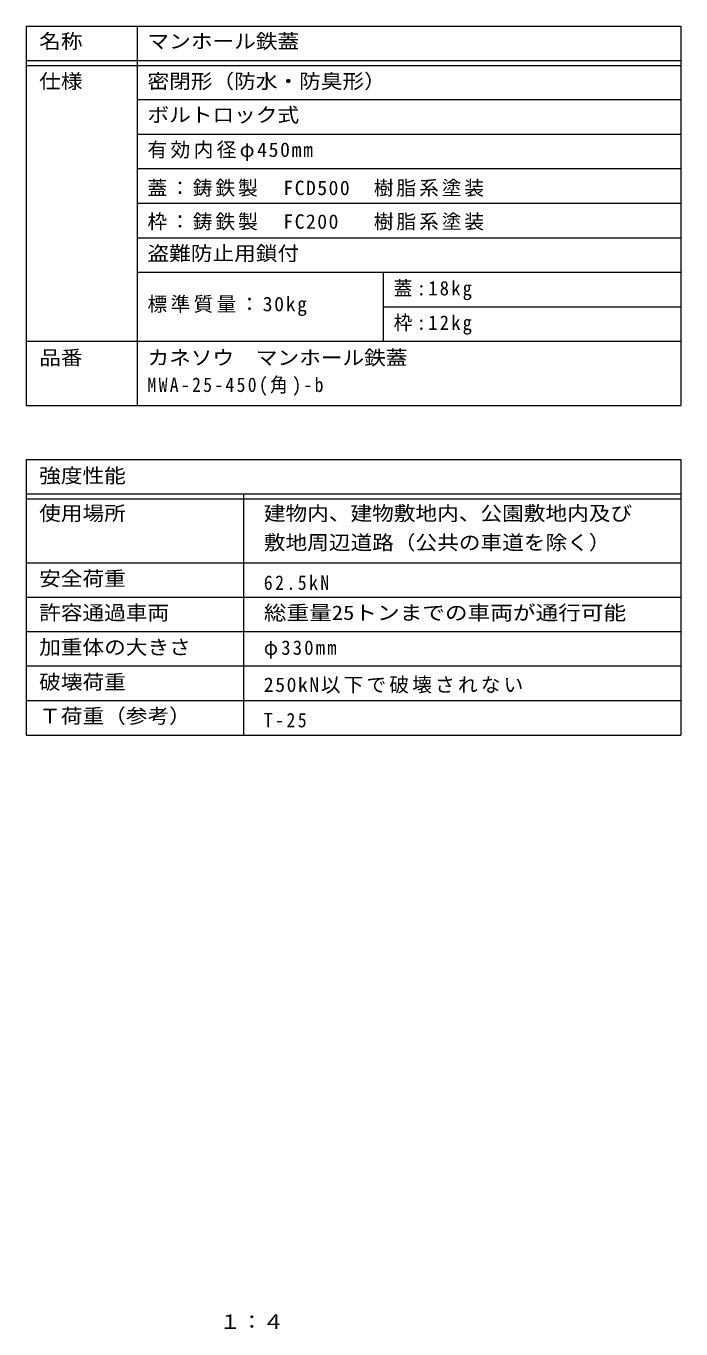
# Model space of a CAD drawing. Units: millimetres on the paper, enlarged 4 times. Extents: x -688 to 760, y -541 to 534.
# Drawn here: x 228 to 760, y -530 to 529 of the extents above; entities that cross this region are included whole.
import ezdxf
from ezdxf.enums import TextEntityAlignment as Align

# ---------------------------------------------------------------- set-up
doc = ezdxf.new("R2010")
doc.units = ezdxf.units.MM
doc.header["$LTSCALE"] = 4
doc.layers.add('F-5_F-5ﾚｲﾔ', color=2, linetype='Continuous')
doc.layers.add('F-F_F-Fﾚｲﾔ', color=3, linetype='Continuous', lineweight=9)
doc.styles.add('ＭＳ ゴシック', font='')
doc.styles.get('ＭＳ ゴシック').set_extended_font_data('MS Gothic')

msp = doc.modelspace()

# ---------------------------------------------------------------- linework, layer by layer
at = {"layer": 'F-F_F-Fﾚｲﾔ', "color": 7}
for p, q in [((227.809, 528.8), (759.824, 528.8)), ((227.809, 528.8), (227.809, 220.608)), ((317.989, 528.8), (317.989, 220.608)), ((759.824, 528.8), (759.824, 220.608)), ((227.809, 500.8), (759.824, 500.8)), ((227.809, 496.8), (759.824, 496.8)), ((759.824, 468.8), (317.989, 468.8)), ((759.824, 440.8), (317.989, 440.8)), ((759.824, 412.8), (317.989, 412.8)), ((317.989, 384.8), (759.824, 384.8)), ((317.989, 356.801), (759.824, 356.801)), ((317.989, 328.801), (759.824, 328.801)), ((517.989, 328.801), (517.989, 272.8)), ((517.989, 300.801), (759.824, 300.801)), ((227.809, 272.8), (759.824, 272.8)), ((227.809, 220.608), (759.824, 220.608)), ((227.809, 176.801), (759.824, 176.801)), ((227.809, 176.801), (227.809, -47.199)), ((759.824, 176.801), (759.824, -47.199)), ((227.809, 148.801), (759.824, 148.801)), ((404.43, 148.801), (404.43, -47.199)), ((227.809, 144.801), (759.824, 144.801)), ((227.809, 92.801), (759.824, 92.801)), ((227.809, 64.801), (759.824, 64.801)), ((227.809, 36.801), (759.824, 36.801)), ((759.824, 8.801), (227.809, 8.801)), ((227.809, -19.199), (759.824, -19.199)), ((227.809, -47.199), (759.824, -47.199))]:
    msp.add_line(p, q, dxfattribs=at)

# ---------------------------------------------------------------- texts
at = {"layer": 'F-5_F-5ﾚｲﾔ', "style": 'ＭＳ ゴシック', "width": 1.1}
msp.add_text('１：４', height=11.73, dxfattribs=at).set_placement((384.8, -533.2), align=Align.BOTTOM_LEFT)
at = {"layer": 'F-F_F-Fﾚｲﾔ', "style": 'ＭＳ ゴシック'}
for s, width, p in [('名称', 1.1, (238.456, 507.091)), ('マンホール鉄蓋', 1.1, (326.454, 507.091)), ('仕様', 1.1, (238.456, 474.588)), ('密閉形（防水・防臭形）', 1.1, (326.454, 474.588)), ('ボルトロック式', 1.1, (326.454, 447.303)), ('盗難防止用鎖付', 1.1, (326.454, 334.775)), ('品番', 1.1, (238.456, 250.012)), ('カネソウ\u3000マンホール鉄蓋', 1.1, (326.454, 250.012)), ('強度性能', 1.1, (238.456, 154.156)), ('使用場所', 1.1, (238.456, 123.557)), ('建物内、建物敷地内、公園敷地内及び', 1.1, (420.964, 123.557)), ('敷地周辺道路（公共の車道を除く）', 1.1, (420.964, 99.848)), ('安全荷重', 1.1, (238.456, 70.573)), ('許容通過車両', 1.1, (238.456, 42.79)), ('総重量25トンまでの車両が通行可能', 1.15, (420.964, 42.79)), ('加重体の大きさ', 1.1, (238.456, 14.79)), ('破壊荷重', 1.1, (238.456, -13.485)), ('Ｔ荷重（参考）', 1.1, (238.456, -41.111))]:
    msp.add_text(s, height=11.73, dxfattribs=dict(at, width=width)).set_placement(p, align=Align.BOTTOM_LEFT)
at = {"layer": 'F-F_F-Fﾚｲﾔ', "char_height": 11.73, "attachment_point": 7, "style": 'ＭＳ ゴシック'}
for s, insert in [('\\T1.17;有効内径φ450mm', (326.454, 419.303)), ('\\T1.15;蓋：鋳鉄製\u3000FCD500\u3000樹脂系塗装', (326.454, 390.107)), ('\\T1.15;枠：鋳鉄製\u3000FC200\\~\u3000樹脂系塗装', (326.454, 362.775)), ('\\T1.23;\\W0.95;蓋:18kg', (526.454, 306.108)), ('\\T1.17;標準質量：30kg', (326.454, 293.251)), ('\\T1.23;\\W0.95;枠:12kg', (526.454, 278.107)), ('\\T1.26;\\W0.9;MWA-25-450(角)-b', (326.454, 228.404)), ('\\T1.28;\\W0.9;62.5kN', (420.964, 70.573)), ('\\T1.23;\\W0.95;φ330mm', (420.964, 14.79)), ('\\T1.16;250kN以下で破壊されない', (420.964, -13.485)), ('\\T1.28;\\W0.9;T-25', (420.964, -41.111))]:
    msp.add_mtext(s, dxfattribs=dict(at, insert=insert))

doc.saveas('drawing.dxf')
